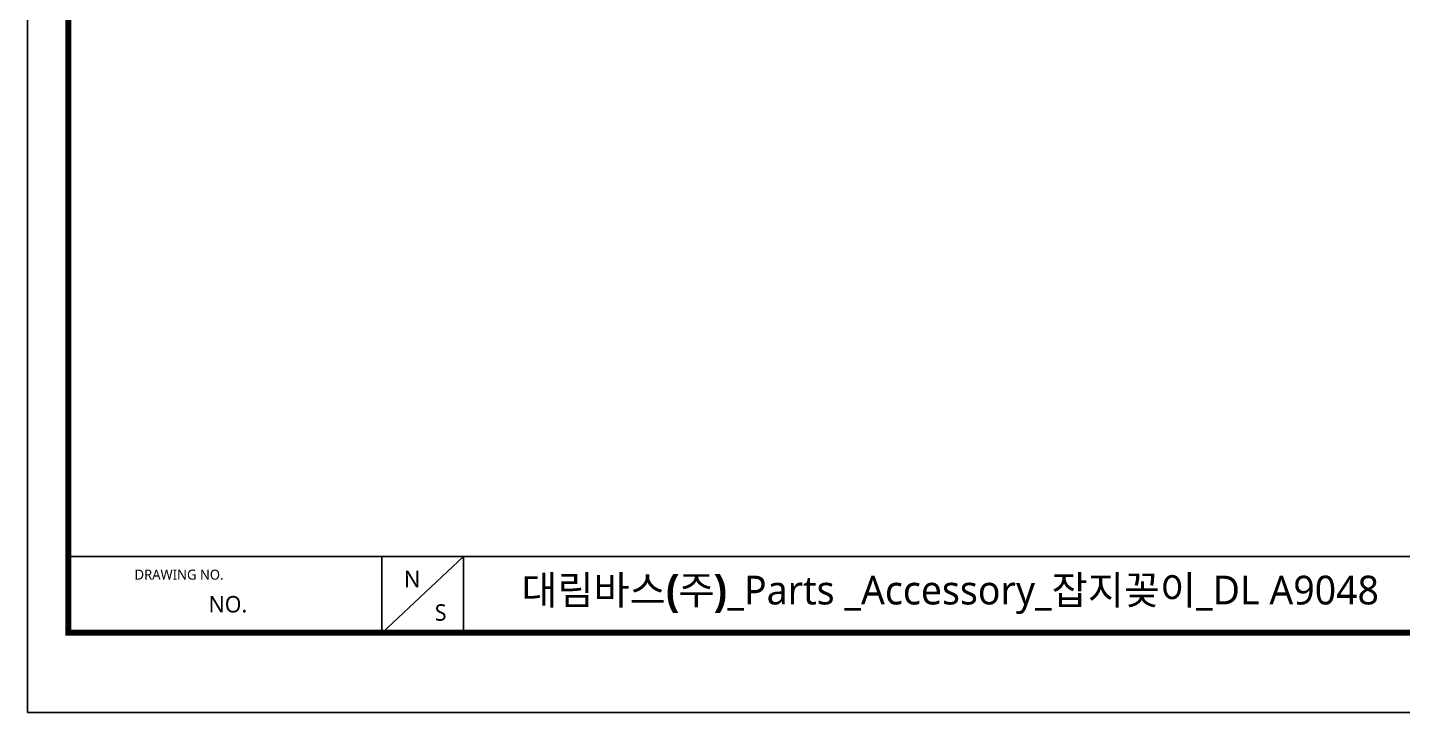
# Model space of a CAD drawing. Extents: x 16296660632 to 16296673681, y -37409619871 to -37409617503.
# Drawn here: x 16296672572 to 16296673172, y -37409618315 to -37409618016 of the extents above; entities that cross this region are included whole.
import ezdxf

# ---------------------------------------------------------------- set-up
doc = ezdxf.new("R2010")
doc.units = 0
doc.header["$LTSCALE"] = 10
doc.header["$MEASUREMENT"] = 0
doc.layers.get('0').update_dxf_attribs({"linetype": 'CONTINUOUS'})
doc.styles.add('Daelim Dimension', font='')
doc.styles.get('Daelim Dimension').set_extended_font_data('NanumGothic')

msp = doc.modelspace()

# ---------------------------------------------------------------- linework, layer by layer
at = {"color": 5}
msp.add_line((16296672589.59712, -37409618247.215912), (16296673482.56064, -37409618247.215912), dxfattribs=at)
at = {"color": 5, "ltscale": 40}
for p, q in [((16296672726.47613, -37409618247.215912), (16296672726.47613, -37409618280.632736)), ((16296672726.47613, -37409618247.215912), (16296672726.47613, -37409618280.632736)), ((16296672762.240431, -37409618247.215912), (16296672726.47613, -37409618280.632736)), ((16296672762.240431, -37409618247.215912), (16296672726.47613, -37409618280.632736)), ((16296672762.240431, -37409618247.215912), (16296672762.240431, -37409618280.632736)), ((16296672762.240431, -37409618247.215912), (16296672762.240431, -37409618280.632736))]:
    msp.add_line(p, q, dxfattribs=at)
at = {"ltscale": 0.5}
msp.add_lwpolyline([(16296672571.764351, -37409618315.300323), (16296673680.755871, -37409618315.300323), (16296673680.755871, -37409617502.721291), (16296672571.764351, -37409617502.721291)], close=True, dxfattribs=at)
at = {"color": 5, "linetype": 'ByBlock', "lineweight": 200, "const_width": 2.55528}
msp.add_lwpolyline([(16296672589.59712, -37409618280.506416), (16296673662.81472, -37409618280.506416), (16296673662.81472, -37409617521.588249), (16296672589.59712, -37409617521.588249)], close=True, dxfattribs=at)

# ---------------------------------------------------------------- texts
at = {"color": 5, "ltscale": 40, "style": 'Daelim Dimension'}
msp.add_text('DRAWING NO.', height=4.37636208, dxfattribs=at).set_placement((16296672618.510811, -37409618257.325768))
at = {"attachment_point": 1, "style": 'Daelim Dimension'}
for s, insert, char_height, width in [('N', (16296672736.20356, -37409618253.481003), 7.161809, 9.99508089), ('NO.', (16296672650.82724, -37409618264.483513), 7.1618086, 44.92854229), ('S', (16296672749.64225, -37409618268.07859), 7.161809, 9.99508089)]:
    msp.add_mtext(s, dxfattribs=dict(at, insert=insert, char_height=char_height, width=width))
at = {"color": 2, "insert": (16296672787.444019, -37409618255.600937), "char_height": 12.55664592, "width": 661.40728909, "attachment_point": 1, "style": 'Daelim Dimension'}
msp.add_mtext('{\\fPretendard Variable SemiBold|b0|i0|c129|p2;대림바스(주)}_Parts _Accessory_{\\fGulim|b0|i0|c129|p50;잡지꽂이}_DL A9048', dxfattribs=at)

doc.saveas('drawing.dxf')
